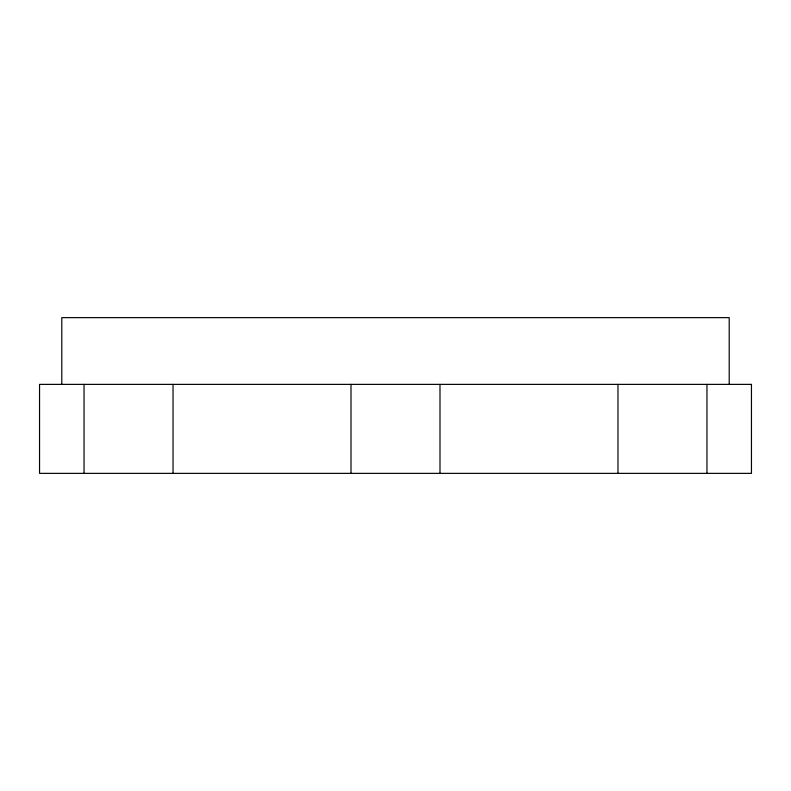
<?xml version="1.0" encoding="UTF-8"?>
<svg xmlns="http://www.w3.org/2000/svg" width="791" height="791" viewBox="0 0 791 791"><rect width="100%" height="100%" fill="white"/><g stroke="black" fill="none" stroke-linecap="round" stroke-linejoin="round"><path stroke-width="1.19" d="M729.203 384.377L729.203 317.636L61.797 317.636L61.797 384.377M706.956 384.377L706.956 473.364M617.969 384.377L617.969 473.364M439.994 384.377L439.994 473.364M351.006 384.377L351.006 473.364M173.031 384.377L173.031 473.364M84.044 384.377L84.044 473.364M751.45 384.377L39.55 384.377L39.55 473.364L751.45 473.364L751.45 384.377"/></g></svg>
